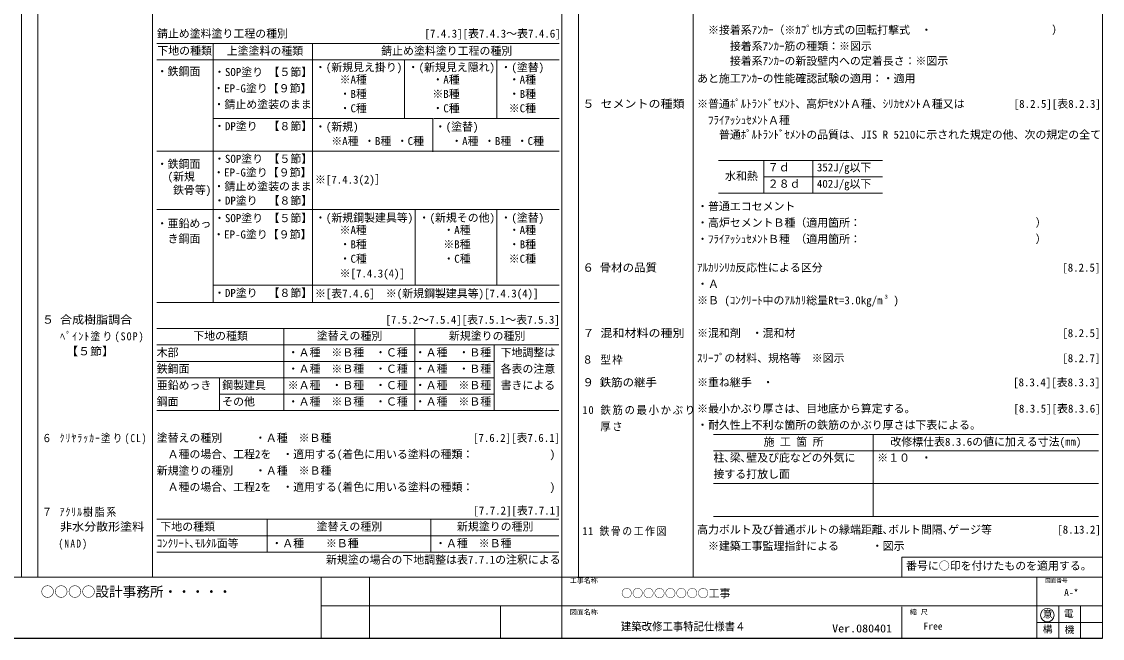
# Model space of a CAD drawing. Units: millimetres on the paper. Extents: x -398 to 394, y -285 to 285.
# Drawn here: x -2.4 to 393.6, y -285 to -59 of the extents above; entities that cross this region are included whole.
import ezdxf
from ezdxf.enums import TextEntityAlignment as Align

# ---------------------------------------------------------------- set-up
doc = ezdxf.new("R2010")
doc.units = ezdxf.units.MM
for name, color, linetype, lineweight in [('0-0', 4, 'Continuous', 9), ('0-1_文字', 7, 'Continuous', 9), ('E-0', 5, 'Continuous', 9)]:
    doc.layers.add(name, color=color, linetype=linetype, lineweight=lineweight)
doc.layers.add('E-1', color=7, linetype='Continuous')
doc.styles.add('ＭＳ ゴシック', font='')
doc.styles.add('ＭＳ Ｐ明朝', font='')
doc.styles.get('ＭＳ ゴシック').set_extended_font_data('MS Gothic')
doc.styles.get('ＭＳ Ｐ明朝').set_extended_font_data('MS PMincho')

msp = doc.modelspace()

# ---------------------------------------------------------------- linework, layer by layer
at = {"layer": '0-0'}
for p, q in [((3.561, 285.028), (3.561, -262.589)), ((45.561, 285.028), (45.561, -262.589)), ((201.56, 285.028), (201.56, -262.589)), ((243.56, 285.028), (243.56, -262.589)), ((47.156, -67.083), (194.483, -67.083)), ((67.689, -161.907), (67.689, -67.083)), ((104.203, -161.907), (104.203, -67.083)), ((47.156, -73.083), (194.483, -73.083)), ((137.806, -73.083), (137.806, -94.5)), ((171.698, -73.083), (171.698, -94.5)), ((67.689, -94.5), (148.502, -94.5)), ((148.265, -94.5), (148.265, -106.71)), ((148.701, -94.5), (194.483, -94.5)), ((47.156, -106.44), (194.483, -106.44)), ((252.955, -109.936), (312.955, -109.936)), ((269.455, -109.936), (269.455, -121.936)), ((287.455, -109.936), (287.455, -121.936)), ((269.455, -115.936), (312.955, -115.936)), ((252.955, -121.936), (312.955, -121.936)), ((47.156, -127.814), (194.483, -127.814)), ((141.749, -127.814), (141.749, -155.648)), ((171.698, -127.814), (171.698, -155.648)), ((67.689, -155.648), (194.483, -155.648)), ((47.156, -161.907), (194.483, -161.907)), ((47.103, -171.509), (194.43, -171.509)), ((93.603, -201.483), (93.603, -171.509)), ((141.603, -201.483), (141.603, -171.509)), ((47.103, -177.509), (194.43, -177.509)), ((170.672, -201.483), (170.672, -177.509)), ((47.103, -183.509), (170.672, -183.509)), ((47.103, -189.483), (170.672, -189.483)), ((70.017, -201.483), (70.017, -189.483)), ((70.017, -195.483), (170.672, -195.483)), ((47.103, -201.483), (194.43, -201.483)), ((251.06, -210.311), (392.101, -210.311)), ((309.56, -210.311), (309.56, -240.311)), ((251.06, -216.311), (392.101, -216.311)), ((251.06, -228.311), (392.101, -228.311)), ((47.061, -241.374), (194.387, -241.374)), ((87.561, -253.374), (87.561, -241.374)), ((147.561, -253.374), (147.561, -241.374)), ((251.06, -240.311), (392.101, -240.311)), ((47.061, -247.374), (194.387, -247.374)), ((47.061, -253.374), (194.387, -253.374))]:
    msp.add_line(p, q, dxfattribs=at)
at = {"layer": '0-1_文字', "color": 4}
msp.add_circle((373.386, -276.478), 2.483, dxfattribs=at)
at = {"layer": 'E-0', "color": 7}
for p, q in [((-2.439, 285.028), (-2.439, -262.589)), ((195.56, 285.028), (195.56, -262.589)), ((393.56, 285.028), (393.56, -284.888)), ((-398.439, -262.589), (393.56, -262.589)), ((-398.439, -262.589), (393.56, -262.589)), ((107.31, -262.589), (107.31, -285.004)), ((125.061, -262.589), (125.061, -285.004)), ((195.56, -262.589), (195.56, -284.888)), ((369.56, -262.589), (369.56, -285.004)), ((107.31, -273.089), (393.56, -273.089)), ((173.061, -273.089), (173.061, -285.004)), ((377.56, -273.089), (377.56, -285.004)), ((385.56, -273.089), (385.56, -285.004)), ((320.028, -273.473), (320.028, -285.004)), ((369.56, -279.239), (393.56, -279.239)), ((393.56, -284.888), (-398.439, -284.888)), ((393.56, -285.004), (-398.439, -285.004)), ((393.56, -285.004), (-398.439, -285.004))]:
    msp.add_line(p, q, dxfattribs=at)
msp.add_lwpolyline([(393.56, -255.197), (320.028, -255.197), (320.028, -262.589)], dxfattribs=at)

# ---------------------------------------------------------------- texts
at = {"layer": '0-1_文字', "style": 'ＭＳ ゴシック'}
for s, p in [('錆止め塗料塗り工程の種別\u3000\u3000\u3000\u3000\u3000\u3000\u3000\u3000\u3000\u3000\u3000\u3000 [7.4.3][表7.4.3～表7.4.6]', (47.156, -65.764)), ('\u3000※接着系ｱﾝｶｰ（※ｶﾌﾟｾﾙ方式の回転打撃式\u3000・\u3000\u3000\u3000\u3000\u3000\u3000\u3000\u3000\u3000\u3000\u3000）', (245.06, -64.439)), ('\u3000\u3000\u3000接着系ｱﾝｶｰ筋の種類：※図示', (245.06, -70.353)), ('下地の種類', (47.28, -72.039)), ('上塗塗料の種類', (72.712, -72.083)), ('錆止め塗料塗り工程の種別', (129.321, -72.083)), ('・(新規見え掛り) ・(新規見え隠れ) ・(塗替)', (105.038, -78.108)), ('\u3000\u3000\u3000接着系ｱﾝｶｰの新設壁内への定着長さ：※図示', (245.06, -75.777)), ('・鉄鋼面', (47.051, -79.621)), ('・SOP塗り 【５節】', (68.054, -79.842)), ('※A種\u3000\u3000\u3000\u3000\u3000\u3000・A種\u3000\u3000\u3000   ・A種', (114.069, -82.611)), ('あと施工ｱﾝｶｰの性能確認試験の適用：・適用', (245.06, -82.19)), ('・EP-G塗り【９節】', (67.774, -85.824)), ('・B種\u3000\u3000\u3000\u3000\u3000\u3000※B種\u3000\u3000\u3000   ・B種', (114.069, -87.872)), ('・錆止め塗装のまま', (67.882, -91.679)), ('・C種\u3000\u3000\u3000\u3000\u3000\u3000・C種\u3000\u3000\u3000   ※C種', (114.069, -93.133)), ('※普通ﾎﾟﾙﾄﾗﾝﾄﾞｾﾒﾝﾄ、高炉ｾﾒﾝﾄＡ種、ｼﾘｶｾﾒﾝﾄＡ種又は \u3000\u3000\u3000\u3000[8.2.5][表8.2.3]', (245.06, -91.498)), ('\u3000ﾌﾗｲｱｯｼｭｾﾒﾝﾄＡ種', (245.06, -97.498)), ('・DP塗り  【８節】', (68.054, -99.688)), ('・(新規)              ・(塗替)', (105.038, -99.879)), ('\u3000\u3000普通ﾎﾟﾙﾄﾗﾝﾄﾞｾﾒﾝﾄの品質は、JIS R 5210に示された規定の他、次の規定の全て', (245.06, -102.78)), ('   ※A種 ・B種 ・C種     ・A種 ・B種 ・C種', (105.038, -105.147)), ('・鉄鋼面', (47.051, -113.567)), ('・SOP塗り 【５節】', (68.054, -111.649)), ('７ｄ', (270.955, -114.78)), ('352J/g以下', (288.955, -114.78)), ('  (新規', (47.051, -118.17)), ('・EP-G塗り【９節】', (67.774, -116.651)), ('水和熱', (255.305, -117.936)), ('\u3000 鉄骨等)', (47.051, -123.047)), ('・錆止め塗装のまま', (67.882, -121.715)), ('※[7.4.3(2)］', (105.038, -119.267)), ('２８ｄ', (270.955, -120.78)), ('402J/g以下', (288.955, -120.78)), ('・DP塗り  【８節】', (68.054, -126.967)), ('・普通エコセメント', (245.06, -129.042)), ('・SOP塗り 【５節】', (68.054, -133.376)), ('・(新規鋼製建具等) ・(新規その他) ・(塗替)', (105.038, -133.233)), ('・亜鉛めっ', (47.051, -135.349)), ('※A種\u3000\u3000\u3000\u3000\u3000\u3000\u3000・A種\u3000\u3000   ・A種', (114.069, -137.735)), ('・高炉セメントＢ種（適用箇所：\u3000\u3000\u3000\u3000\u3000\u3000\u3000\u3000\u3000\u3000\u3000\u3000\u3000\u3000\u3000\u3000）', (245.06, -135.042)), ('き鋼面', (51.069, -140.901)), ('・EP-G塗り【９節】', (67.774, -139.358)), ('・ﾌﾗｲｱｯｼｭｾﾒﾝﾄＢ種 （適用箇所：\u3000\u3000\u3000\u3000\u3000\u3000\u3000\u3000\u3000\u3000\u3000\u3000\u3000\u3000\u3000\u3000）', (245.06, -141.042)), ('・B種\u3000\u3000\u3000\u3000\u3000\u3000\u3000※B種\u3000\u3000   ・B種', (114.069, -142.996)), ('・C種\u3000\u3000\u3000\u3000\u3000\u3000\u3000・C種\u3000\u3000   ※C種', (114.069, -148.257)), ('※[7.4.3(4)]', (114.069, -153.642)), ('ｱﾙｶﾘｼﾘｶ反応性による区分                                            [8.2.5]', (245.06, -151.498)), ('・Ａ', (245.06, -157.498)), ('・DP塗り  【８節】', (68.054, -160.781)), ('※[表7.4.6]\u3000※(新規鋼製建具等)[7.4.3(4)]', (105.038, -160.972)), ('※Ｂ (ｺﾝｸﾘｰﾄ中のｱﾙｶﾘ総量Rt=3.0kg/m\u3000)', (245.06, -163.498)), ('                        \u3000\u3000              [7.5.2～7.5.4][表7.5.1～表7.5.3]', (47.061, -170.585)), ('下地の種類', (60.453, -176.509)), ('塗替えの種別', (105.703, -176.509)), ('新規塗りの種別', (154.117, -176.509)), ('※混和剤\u3000・混和材\u3000\u3000\u3000\u3000                                         [8.2.5]', (245.06, -175.498)), ('木部', (47.061, -182.585)), ('・Ａ種\u3000※Ｂ種\u3000・Ｃ種', (95.061, -182.585)), ('・Ａ種\u3000・Ｂ種', (141.603, -182.585)), ('下地調整は', (173.061, -182.585)), ('ｽﾘｰﾌﾞの材料、規格等\u3000※図示                                        [8.2.7]', (245.06, -184.681)), ('鉄鋼面', (47.061, -188.585)), ('・Ａ種\u3000※Ｂ種\u3000・Ｃ種', (95.061, -188.585)), ('・Ａ種\u3000・Ｂ種', (141.603, -188.585)), ('各表の注意', (173.061, -188.585)), ('※重ね継手\u3000・                                            [8.3.4][表8.3.3]', (245.06, -193.542)), ('亜鉛めっき', (47.061, -194.585)), ('鋼製建具', (71.061, -194.585)), ('※Ａ種\u3000・Ｂ種\u3000・Ｃ種', (95.061, -194.585)), ('・Ａ種\u3000※Ｂ種', (141.603, -194.585)), ('書きによる', (173.061, -194.585)), ('鋼面', (47.061, -200.585)), ('その他', (71.061, -200.585)), ('・Ａ種\u3000※Ｂ種\u3000・Ｃ種', (95.061, -200.585)), ('・Ａ種\u3000※Ｂ種', (141.603, -200.585)), ('※最小かぶり厚さは、目地底から算定する。                  [8.3.5][表8.3.6]', (245.06, -203.154)), ('・耐久性上不利な箇所の鉄筋のかぶり厚さは下表による。', (245.06, -209.154)), ('塗替えの種別\u3000    ・Ａ種\u3000※Ｂ種                          [7.6.2][表7.6.1]', (47.061, -213.881)), ('施 工 箇 所', (269.41, -215.311)), ('改修標仕表8.3.6の値に加える寸法(㎜)', (315.881, -215.311)), ('\u3000Ａ種の場合、工程2を\u3000・適用する(着色に用いる塗料の種類：\u3000\u3000\u3000\u3000\u3000\u3000\u3000)', (47.061, -219.881)), ('柱､梁､壁及び庇などの外気に', (251.06, -221.154)), ('※１０\u3000・\u3000', (311.06, -221.154)), ('新規塗りの種別\u3000\u3000・Ａ種\u3000※Ｂ種', (47.061, -225.881)), ('接する打放し面', (251.06, -227.154)), ('\u3000Ａ種の場合、工程2を\u3000・適用する(着色に用いる塗料の種類：\u3000\u3000\u3000\u3000\u3000\u3000\u3000)', (47.061, -231.881)), ('\u3000\u3000\u3000\u3000\u3000\u3000\u3000\u3000\u3000\u3000\u3000\u3000\u3000\u3000\u3000\u3000\u3000\u3000\u3000\u3000\u3000\u3000\u3000\u3000\u3000\u3000\u3000\u3000\u3000[7.7.2][表7.7.1]', (47.061, -240.517)), ('下地の種類', (48.411, -246.374)), ('塗替えの種別', (105.661, -246.374)), ('新規塗りの種別', (157.074, -246.374)), ('高力ボルト及び普通ボルトの縁端距離､ボルト間隔､ゲージ等            [8.13.2]', (245.06, -247.498)), ('ｺﾝｸﾘｰﾄ､ﾓﾙﾀﾙ面等', (47.061, -252.517)), ('・Ａ種\u3000\u3000※Ｂ種', (89.061, -252.517)), ('・Ａ種\u3000※Ｂ種', (149.061, -252.517)), ('\u3000※建築工事監理指針による\u3000\u3000\u3000・図示', (245.06, -253.498)), ('新規塗の場合の下地調整は表7.7.1の注釈による ', (109.078, -258.517))]:
    msp.add_text(s, height=2.933, dxfattribs=at).set_placement(p, align=Align.BOTTOM_LEFT)
at = {"layer": '0-1_文字'}
for s, height, style, width, p in [('５ セメントの種類', 2.933, 'ＭＳ ゴシック', 1.1, (203.06, -91.498)), ('６ 骨材の品質', 2.933, 'ＭＳ ゴシック', 1.05, (203.06, -151.498)), ('3', 1.466, 'ＭＳ Ｐ明朝', 0.9, (313.745, -161.016)), ('５ 合成樹脂調合', 2.933, 'ＭＳ ゴシック', 1.1, (5.061, -170.585)), ('７ 混和材料の種別', 2.933, 'ＭＳ ゴシック', 1.1, (203.06, -175.498)), ('\u3000\u3000【５節】', 2.933, 'ＭＳ ゴシック', 1.1, (5.061, -182.165)), ('９ 鉄筋の継手', 2.933, 'ＭＳ ゴシック', 1.05, (203.06, -193.542)), ('\u3000 非水分散形塗料', 2.933, 'ＭＳ ゴシック', 1.1, (5.061, -246.416))]:
    msp.add_text(s, height=height, dxfattribs=dict(at, style=style, width=width)).set_placement(p, align=Align.BOTTOM_LEFT)
at = {"layer": '0-1_文字', "char_height": 2.933, "attachment_point": 7, "style": 'ＭＳ ゴシック'}
for s, insert in [('\\T1.23;\\W0.9;\u3000\\~ﾍﾟｲﾝﾄ塗り(SOP)', (5.061, -176.585)), ('\\T1.15;\\W0.95;８\\~型枠', (203.06, -184.681)), ('\\T1.16;\\W0.95;10\\~鉄筋の最小かぶり', (203.06, -203.154)), ('\\T1.15;\\W0.95;\u3000\\~厚さ', (203.06, -209.154)), ('\\T1.24;\\W0.85;６\\~ｸﾘﾔﾗｯｶｰ塗り(CL)', (5.061, -213.881)), ('\\T1.19;\\W0.9;７\\~ｱｸﾘﾙ樹脂系', (5.061, -240.517)), ('\\T1.16;\\W0.9;11\\~鉄骨の工作図', (203.06, -247.498)), ('\\T1.29;\\W0.85;(NAD)', (11.061, -252.517))]:
    msp.add_mtext(s, dxfattribs=dict(at, insert=insert))
at = {"layer": 'E-0', "color": 7, "style": 'ＭＳ ゴシック'}
for s, height, p in [('番号に○印を付けたものを適用する。', 2.933, (321.63, -260.744)), ('工事名称', 1.833, (198.421, -265.239)), ('図面番号', 1.466, (372.56, -264.989)), ('図面名称', 1.833, (198.421, -276.839)), ('縮 尺', 1.833, (323.028, -276.839)), ('意', 2.566, (371.725, -278.152)), ('電', 2.566, (379.447, -278.014)), ('構', 2.566, (371.679, -283.667)), ('機', 2.566, (379.723, -283.851))]:
    msp.add_text(s, height=height, dxfattribs=at).set_placement(p, align=Align.BOTTOM_LEFT)
at = {"layer": 'E-0', "color": 3, "style": 'ＭＳ ゴシック', "width": 1.1}
msp.add_text('Ver.080401', height=2.933, dxfattribs=at).set_placement((294.55, -283.705), align=Align.BOTTOM_LEFT)
at = {"layer": 'E-1', "style": 'ＭＳ ゴシック'}
for s, height, p in [('○○○○設計事務所・・・・・', 3.666, (4.571, -270.841)), ('○○○○○○○○工事', 2.933, (217.274, -270.841)), ('A-*', 2.566, (379.539, -270.289)), ('Free', 2.566, (328.028, -282.589))]:
    msp.add_text(s, height=height, dxfattribs=at).set_placement(p, align=Align.BOTTOM_LEFT)
at = {"layer": 'E-1', "style": 'ＭＳ ゴシック', "width": 0.95}
msp.add_text('建築改修工事特記仕様書４', height=2.933, dxfattribs=at).set_placement((217.163, -283.001), align=Align.BOTTOM_LEFT)

doc.saveas('drawing.dxf')
